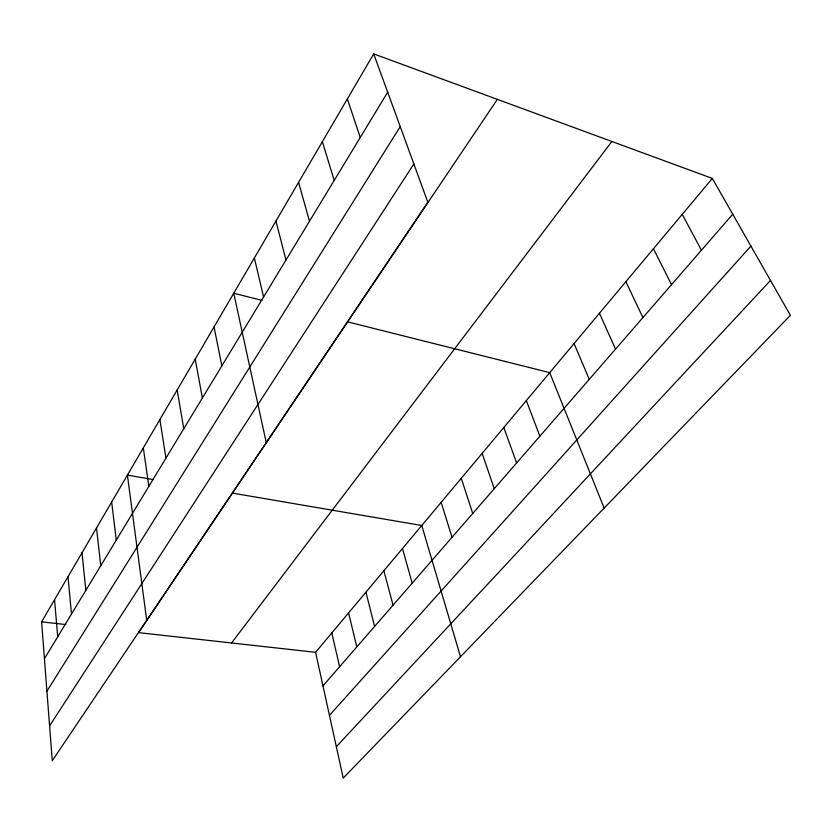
<?xml version="1.0" encoding="UTF-8"?>
<svg xmlns="http://www.w3.org/2000/svg" width="832" height="832" viewBox="0 0 832 832"><rect width="100%" height="100%" fill="white"/><g stroke="black" fill="none" stroke-linecap="round" stroke-linejoin="round"><path stroke-width="1.25" d="M373.693 53.893L427.825 202.207L52.26 760.739L41.6 621.858L373.693 53.893L712.327 178.422L790.4 315.328L343.231 778.107L315.598 652.309L712.327 178.422M44.429 658.694L387.67 92.196M46.925 691.205L400.234 126.61M49.587 725.878L413.868 163.966M497.349 99.362L138.642 632.642L315.598 652.309M231.566 642.97L611.874 141.482M322.972 685.859L732.732 214.209M329.451 715.354L750.922 246.095M336.336 746.71L770.505 280.446M41.6 621.858L65.822 624.551M153.473 479.586L127.4 475.124L146.713 620.277M232.502 493.116L421.762 525.502L460.491 656.75M261.893 300.321L233.74 293.249L266.23 442.53M347.672 321.88L549.723 372.642L604.146 508.082M682.24 214.365L701.449 250.214M653.442 248.758L671.538 284.638M625.872 281.684L642.928 317.564M599.446 313.258L615.534 349.107M574.08 343.554L589.264 379.34M526.323 400.598L539.874 436.186M503.807 427.492L516.62 462.956M482.144 453.367L494.26 488.696M347.37 98.904L360.235 137.478M461.271 478.296L472.742 513.469M441.158 502.33L452.015 537.326M322.369 141.658L334.204 180.44M402.48 548.527L412.194 583.159M298.594 182.333L309.483 221.25M383.874 570.752L393.068 605.176M275.943 221.062L285.969 260.052M365.914 592.197L374.608 626.413M348.577 612.914L356.803 646.911M254.353 257.993L263.578 297.003M331.812 632.944L339.591 666.713M214.042 326.934L221.853 365.862M195.208 359.154L202.384 397.998M177.174 389.99L183.768 428.719M159.89 419.557L165.942 458.141M143.312 447.907L148.866 486.325M111.654 502.05L116.293 540.082M96.533 527.914L100.755 565.729M82.004 552.77L85.842 590.346M68.016 576.68L71.5 614.016M54.558 599.695L57.71 636.782"/></g></svg>
